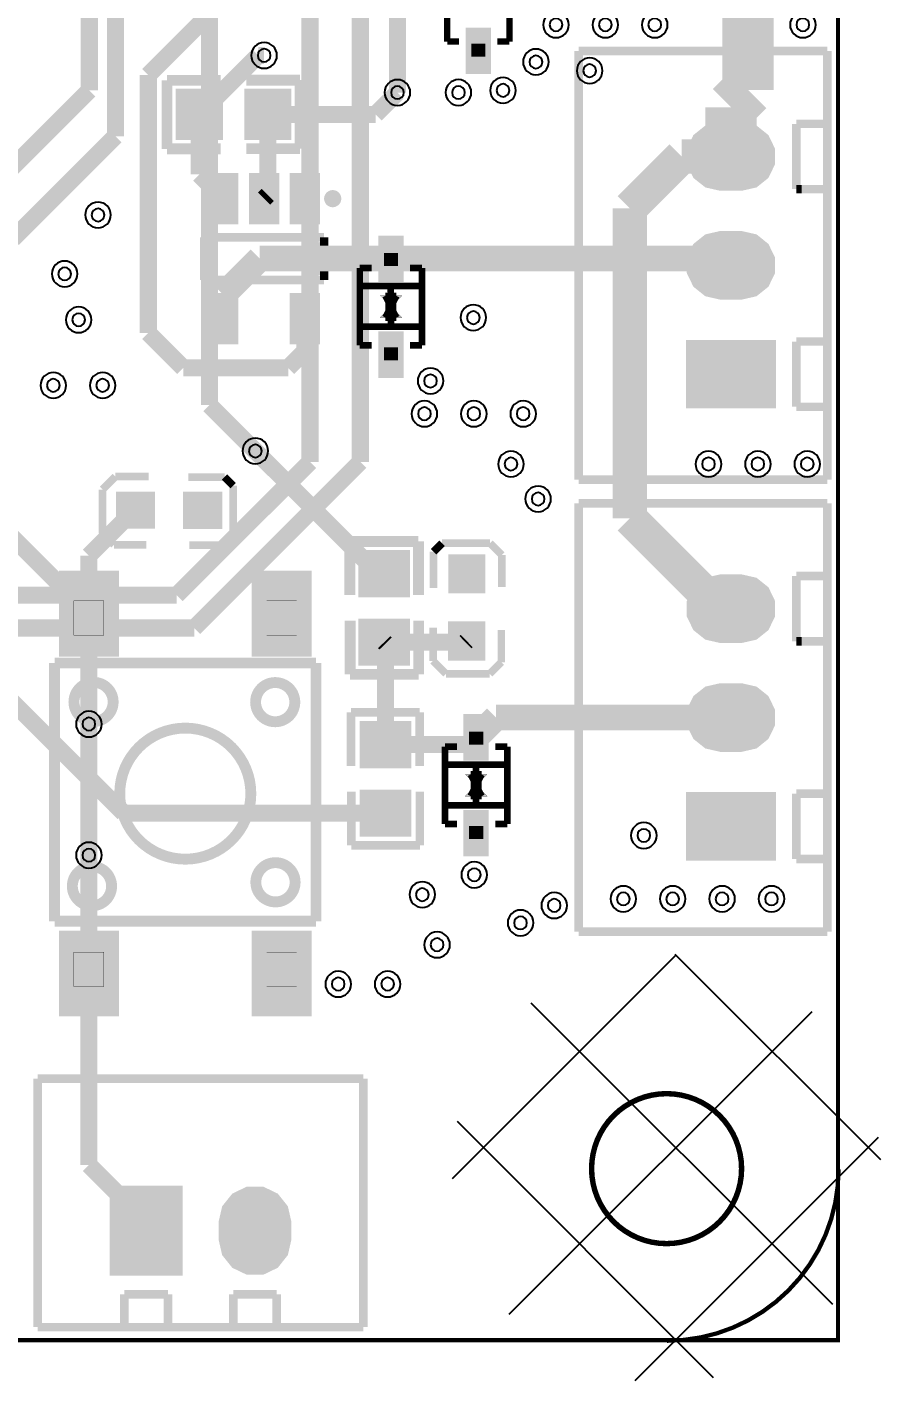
# Model space of a CAD drawing. Header units: millimetres. Extents: x 0 to 135, y -1 to 106.
# Drawn here: x 115.08 to 135, y -1 to 30.64 of the extents above; entities that cross this region are included whole.
import ezdxf

# ---------------------------------------------------------------- set-up
doc = ezdxf.new("R2010")
doc.units = ezdxf.units.MM
doc.header["$MEASUREMENT"] = 0
for name, color, linetype, true_color in [('Board-Outline-Layer', 7, 'Continuous', 0xff00ff), ('Bottom-Layer', 7, 'Continuous', 0x0000ff), ('Bottom-Paste-Mask-Layer', 7, 'Continuous', 0x800000), ('Bottom-Solder-Mask-Layer', 7, 'Continuous', 0xaa00ff), ('Document-Layer', 7, 'Continuous', 0x6464ff), ('Hole-Layer', 7, 'Continuous', 0x222222), ('Multi-Layer', 7, 'Continuous', 0xc0c0c0), ('Pin-Soldering-Layer', 7, 'Continuous', 0xcc9999), ('Top-Layer', 7, 'Continuous', 0xff0000), ('Top-Paste-Mask-Layer', 7, 'Continuous', 0x808080), ('Top-Silkscreen-Layer', 7, 'Continuous', 0xffcc00), ('Top-Solder-Mask-Layer', 7, 'Continuous', 0x800080)]:
    doc.layers.add(name, color=color, linetype=linetype, true_color=true_color)

msp = doc.modelspace()

# ---------------------------------------------------------------- hatches: boundary and pattern name
at = {"layer": 'Bottom-Layer'}
for points in [[(131.751, 28.372), (132.077, 28.298), (132.338, 28.09), (132.482, 27.789), (132.482, 27.455), (132.338, 27.154), (132.077, 26.946), (131.751, 26.872), (131.251, 26.872), (130.926, 26.946), (130.665, 27.154), (130.52, 27.455), (130.52, 27.789), (130.665, 28.09), (130.926, 28.298), (131.251, 28.372)], [(131.751, 25.832), (132.077, 25.758), (132.338, 25.55), (132.482, 25.249), (132.482, 24.915), (132.338, 24.614), (132.077, 24.406), (131.751, 24.332), (131.251, 24.332), (130.926, 24.406), (130.665, 24.614), (130.52, 24.915), (130.52, 25.249), (130.665, 25.55), (130.926, 25.758), (131.251, 25.832)], [(132.501, 21.792), (130.501, 21.792), (130.501, 23.292), (132.501, 23.292)], [(131.751, 17.818), (132.077, 17.744), (132.338, 17.536), (132.482, 17.235), (132.482, 16.901), (132.338, 16.601), (132.077, 16.392), (131.751, 16.318), (131.251, 16.318), (130.926, 16.392), (130.665, 16.601), (130.52, 16.901), (130.52, 17.235), (130.665, 17.536), (130.926, 17.744), (131.251, 17.818)], [(131.751, 15.278), (132.077, 15.204), (132.338, 14.996), (132.482, 14.695), (132.482, 14.361), (132.338, 14.061), (132.077, 13.852), (131.751, 13.778), (131.251, 13.778), (130.926, 13.852), (130.665, 14.061), (130.52, 14.361), (130.52, 14.695), (130.665, 14.996), (130.926, 15.204), (131.251, 15.278)], [(132.501, 11.238), (130.501, 11.238), (130.501, 12.738), (132.501, 12.738)], [(117.056, 1.551), (117.056, 3.551), (118.656, 3.551), (118.656, 1.551)], [(121.196, 2.351), (121.117, 2.004), (120.895, 1.726), (120.574, 1.571), (120.218, 1.571), (119.898, 1.726), (119.676, 2.004), (119.596, 2.351), (119.596, 2.751), (119.676, 3.098), (119.898, 3.377), (120.218, 3.531), (120.574, 3.531), (120.895, 3.377), (121.117, 3.098), (121.196, 2.751)]]:
    msp.add_hatch(color=256, dxfattribs=at).paths.add_polyline_path(points)
at = {"layer": 'Bottom-Paste-Mask-Layer'}
for points in [[(131.751, 28.372), (132.077, 28.298), (132.338, 28.09), (132.482, 27.789), (132.482, 27.455), (132.338, 27.154), (132.077, 26.946), (131.751, 26.872), (131.251, 26.872), (130.926, 26.946), (130.665, 27.154), (130.52, 27.455), (130.52, 27.789), (130.665, 28.09), (130.926, 28.298), (131.251, 28.372)], [(131.751, 25.832), (132.077, 25.758), (132.338, 25.55), (132.482, 25.249), (132.482, 24.915), (132.338, 24.614), (132.077, 24.406), (131.751, 24.332), (131.251, 24.332), (130.926, 24.406), (130.665, 24.614), (130.52, 24.915), (130.52, 25.249), (130.665, 25.55), (130.926, 25.758), (131.251, 25.832)], [(132.501, 21.792), (130.501, 21.792), (130.501, 23.292), (132.501, 23.292)], [(131.751, 17.818), (132.077, 17.744), (132.338, 17.536), (132.482, 17.235), (132.482, 16.901), (132.338, 16.601), (132.077, 16.392), (131.751, 16.318), (131.251, 16.318), (130.926, 16.392), (130.665, 16.601), (130.52, 16.901), (130.52, 17.235), (130.665, 17.536), (130.926, 17.744), (131.251, 17.818)], [(131.751, 15.278), (132.077, 15.204), (132.338, 14.996), (132.482, 14.695), (132.482, 14.361), (132.338, 14.061), (132.077, 13.852), (131.751, 13.778), (131.251, 13.778), (130.926, 13.852), (130.665, 14.061), (130.52, 14.361), (130.52, 14.695), (130.665, 14.996), (130.926, 15.204), (131.251, 15.278)], [(132.501, 11.238), (130.501, 11.238), (130.501, 12.738), (132.501, 12.738)], [(117.056, 1.551), (117.056, 3.551), (118.656, 3.551), (118.656, 1.551)], [(121.196, 2.351), (121.117, 2.004), (120.895, 1.726), (120.574, 1.571), (120.218, 1.571), (119.898, 1.726), (119.676, 2.004), (119.596, 2.351), (119.596, 2.751), (119.676, 3.098), (119.898, 3.377), (120.218, 3.531), (120.574, 3.531), (120.895, 3.377), (121.117, 3.098), (121.196, 2.751)]]:
    msp.add_hatch(color=256, dxfattribs=at).paths.add_polyline_path(points)
at = {"layer": 'Bottom-Solder-Mask-Layer'}
for points in [[(131.751, 28.423), (132.099, 28.344), (132.377, 28.122), (132.532, 27.8), (132.532, 27.444), (132.377, 27.123), (132.099, 26.9), (131.751, 26.821), (131.251, 26.821), (130.904, 26.9), (130.625, 27.123), (130.47, 27.444), (130.47, 27.8), (130.625, 28.122), (130.904, 28.344), (131.251, 28.423)], [(131.751, 25.883), (132.099, 25.804), (132.377, 25.581), (132.532, 25.26), (132.532, 24.904), (132.377, 24.583), (132.099, 24.36), (131.751, 24.281), (131.251, 24.281), (130.904, 24.36), (130.625, 24.583), (130.47, 24.904), (130.47, 25.26), (130.625, 25.581), (130.904, 25.804), (131.251, 25.883)], [(132.552, 21.741), (130.45, 21.741), (130.45, 23.343), (132.552, 23.343)], [(131.751, 17.869), (132.099, 17.79), (132.377, 17.568), (132.532, 17.246), (132.532, 16.89), (132.377, 16.569), (132.099, 16.346), (131.751, 16.267), (131.251, 16.267), (130.904, 16.346), (130.625, 16.569), (130.47, 16.89), (130.47, 17.246), (130.625, 17.568), (130.904, 17.79), (131.251, 17.869)], [(131.751, 15.329), (132.099, 15.25), (132.377, 15.028), (132.532, 14.706), (132.532, 14.35), (132.377, 14.029), (132.099, 13.806), (131.751, 13.727), (131.251, 13.727), (130.904, 13.806), (130.625, 14.029), (130.47, 14.35), (130.47, 14.706), (130.625, 15.028), (130.904, 15.25), (131.251, 15.329)], [(132.552, 11.187), (130.45, 11.187), (130.45, 12.789), (132.552, 12.789)], [(117.005, 1.5), (117.005, 3.602), (118.707, 3.602), (118.707, 1.5)], [(121.247, 2.351), (121.163, 1.982), (120.927, 1.686), (120.586, 1.522), (120.207, 1.522), (119.866, 1.686), (119.63, 1.982), (119.545, 2.351), (119.545, 2.751), (119.63, 3.121), (119.866, 3.417), (120.207, 3.581), (120.586, 3.581), (120.927, 3.417), (121.163, 3.121), (121.247, 2.751)]]:
    msp.add_hatch(color=256, dxfattribs=at).paths.add_polyline_path(points)
at = {"layer": 'Document-Layer'}
for points in [[(123.821, 24.37), (123.313, 24.37), (123.567, 24.116)], [(123.313, 23.862), (123.821, 23.862), (123.567, 24.116)], [(125.81, 13.201), (125.302, 13.201), (125.556, 12.947)], [(125.302, 12.693), (125.81, 12.693), (125.556, 12.947)]]:
    msp.add_hatch(color=256, dxfattribs=at).paths.add_polyline_path(points)
at = {"layer": 'Hole-Layer'}
for points in [[(131.051, 27.622, 1), (131.951, 27.622, 1)], [(131.051, 25.082, 1), (131.951, 25.082, 1)], [(131.051, 22.542, 1), (131.951, 22.542, 1)], [(131.051, 17.068, 1), (131.951, 17.068, 1)], [(131.051, 14.528, 1), (131.951, 14.528, 1)], [(131.051, 11.988, 1), (131.951, 11.988, 1)], [(117.406, 2.551, 1), (118.306, 2.551, 1)], [(119.946, 2.551, 1), (120.846, 2.551, 1)]]:
    msp.add_hatch(color=256, dxfattribs=at).paths.add_polyline_path(points)
at = {"layer": 'Multi-Layer'}
for points in [[(131.751, 28.372), (132.077, 28.298), (132.338, 28.09), (132.482, 27.789), (132.482, 27.455), (132.338, 27.154), (132.077, 26.946), (131.751, 26.872), (131.251, 26.872), (130.926, 26.946), (130.665, 27.154), (130.52, 27.455), (130.52, 27.789), (130.665, 28.09), (130.926, 28.298), (131.251, 28.372)], [(131.751, 28.372), (132.077, 28.298), (132.338, 28.09), (132.482, 27.789), (132.482, 27.455), (132.338, 27.154), (132.077, 26.946), (131.751, 26.872), (131.251, 26.872), (130.926, 26.946), (130.665, 27.154), (130.52, 27.455), (130.52, 27.789), (130.665, 28.09), (130.926, 28.298), (131.251, 28.372)], [(131.751, 28.372), (132.077, 28.298), (132.338, 28.09), (132.482, 27.789), (132.482, 27.455), (132.338, 27.154), (132.077, 26.946), (131.751, 26.872), (131.251, 26.872), (130.926, 26.946), (130.665, 27.154), (130.52, 27.455), (130.52, 27.789), (130.665, 28.09), (130.926, 28.298), (131.251, 28.372)], [(131.751, 25.832), (132.077, 25.758), (132.338, 25.55), (132.482, 25.249), (132.482, 24.915), (132.338, 24.614), (132.077, 24.406), (131.751, 24.332), (131.251, 24.332), (130.926, 24.406), (130.665, 24.614), (130.52, 24.915), (130.52, 25.249), (130.665, 25.55), (130.926, 25.758), (131.251, 25.832)], [(131.751, 25.832), (132.077, 25.758), (132.338, 25.55), (132.482, 25.249), (132.482, 24.915), (132.338, 24.614), (132.077, 24.406), (131.751, 24.332), (131.251, 24.332), (130.926, 24.406), (130.665, 24.614), (130.52, 24.915), (130.52, 25.249), (130.665, 25.55), (130.926, 25.758), (131.251, 25.832)], [(131.751, 25.832), (132.077, 25.758), (132.338, 25.55), (132.482, 25.249), (132.482, 24.915), (132.338, 24.614), (132.077, 24.406), (131.751, 24.332), (131.251, 24.332), (130.926, 24.406), (130.665, 24.614), (130.52, 24.915), (130.52, 25.249), (130.665, 25.55), (130.926, 25.758), (131.251, 25.832)], [(132.501, 21.792), (130.501, 21.792), (130.501, 23.292), (132.501, 23.292)], [(132.501, 21.792), (130.501, 21.792), (130.501, 23.292), (132.501, 23.292)], [(132.501, 21.792), (130.501, 21.792), (130.501, 23.292), (132.501, 23.292)], [(131.751, 17.818), (132.077, 17.744), (132.338, 17.536), (132.482, 17.235), (132.482, 16.901), (132.338, 16.601), (132.077, 16.392), (131.751, 16.318), (131.251, 16.318), (130.926, 16.392), (130.665, 16.601), (130.52, 16.901), (130.52, 17.235), (130.665, 17.536), (130.926, 17.744), (131.251, 17.818)], [(131.751, 17.818), (132.077, 17.744), (132.338, 17.536), (132.482, 17.235), (132.482, 16.901), (132.338, 16.601), (132.077, 16.392), (131.751, 16.318), (131.251, 16.318), (130.926, 16.392), (130.665, 16.601), (130.52, 16.901), (130.52, 17.235), (130.665, 17.536), (130.926, 17.744), (131.251, 17.818)], [(131.751, 17.818), (132.077, 17.744), (132.338, 17.536), (132.482, 17.235), (132.482, 16.901), (132.338, 16.601), (132.077, 16.392), (131.751, 16.318), (131.251, 16.318), (130.926, 16.392), (130.665, 16.601), (130.52, 16.901), (130.52, 17.235), (130.665, 17.536), (130.926, 17.744), (131.251, 17.818)], [(131.751, 15.278), (132.077, 15.204), (132.338, 14.996), (132.482, 14.695), (132.482, 14.361), (132.338, 14.061), (132.077, 13.852), (131.751, 13.778), (131.251, 13.778), (130.926, 13.852), (130.665, 14.061), (130.52, 14.361), (130.52, 14.695), (130.665, 14.996), (130.926, 15.204), (131.251, 15.278)], [(131.751, 15.278), (132.077, 15.204), (132.338, 14.996), (132.482, 14.695), (132.482, 14.361), (132.338, 14.061), (132.077, 13.852), (131.751, 13.778), (131.251, 13.778), (130.926, 13.852), (130.665, 14.061), (130.52, 14.361), (130.52, 14.695), (130.665, 14.996), (130.926, 15.204), (131.251, 15.278)], [(131.751, 15.278), (132.077, 15.204), (132.338, 14.996), (132.482, 14.695), (132.482, 14.361), (132.338, 14.061), (132.077, 13.852), (131.751, 13.778), (131.251, 13.778), (130.926, 13.852), (130.665, 14.061), (130.52, 14.361), (130.52, 14.695), (130.665, 14.996), (130.926, 15.204), (131.251, 15.278)], [(132.501, 11.238), (130.501, 11.238), (130.501, 12.738), (132.501, 12.738)], [(132.501, 11.238), (130.501, 11.238), (130.501, 12.738), (132.501, 12.738)], [(132.501, 11.238), (130.501, 11.238), (130.501, 12.738), (132.501, 12.738)], [(117.056, 1.551), (117.056, 3.551), (118.656, 3.551), (118.656, 1.551)], [(117.056, 1.551), (117.056, 3.551), (118.656, 3.551), (118.656, 1.551)], [(117.056, 1.551), (117.056, 3.551), (118.656, 3.551), (118.656, 1.551)], [(121.196, 2.351), (121.117, 2.004), (120.895, 1.726), (120.574, 1.571), (120.218, 1.571), (119.898, 1.726), (119.676, 2.004), (119.596, 2.351), (119.596, 2.751), (119.676, 3.098), (119.898, 3.377), (120.218, 3.531), (120.574, 3.531), (120.895, 3.377), (121.117, 3.098), (121.196, 2.751)], [(121.196, 2.351), (121.117, 2.004), (120.895, 1.726), (120.574, 1.571), (120.218, 1.571), (119.898, 1.726), (119.676, 2.004), (119.596, 2.351), (119.596, 2.751), (119.676, 3.098), (119.898, 3.377), (120.218, 3.531), (120.574, 3.531), (120.895, 3.377), (121.117, 3.098), (121.196, 2.751)], [(121.196, 2.351), (121.117, 2.004), (120.895, 1.726), (120.574, 1.571), (120.218, 1.571), (119.898, 1.726), (119.676, 2.004), (119.596, 2.351), (119.596, 2.751), (119.676, 3.098), (119.898, 3.377), (120.218, 3.531), (120.574, 3.531), (120.895, 3.377), (121.117, 3.098), (121.196, 2.751)]]:
    msp.add_hatch(color=256, dxfattribs=at).paths.add_polyline_path(points)
h = msp.add_hatch(dxfattribs=at)
h.set_pattern_fill('ANSI37', color=256, style=0)
h.set_pattern_definition([(45, (0, 0), (-2.245064, 2.245064), []), (135, (0, 0), (-2.245064, -2.245064), [])])
h.paths.add_polyline_path([(125, 4, 1), (135, 4, 1)])
at = {"layer": 'Pin-Soldering-Layer'}
for points in [[(125.77, 29.956), (125.445, 29.956), (125.445, 30.255), (125.77, 30.255)], [(123.73, 25.066), (123.405, 25.066), (123.405, 25.366), (123.73, 25.366)], [(123.73, 22.867), (123.405, 22.867), (123.405, 23.166), (123.73, 23.166)], [(116.17, 17.252), (116.87, 17.252), (116.87, 16.452), (116.17, 16.452)], [(120.669, 17.252), (121.369, 17.252), (121.369, 16.452), (120.669, 16.452)], [(125.719, 13.897), (125.394, 13.897), (125.394, 14.197), (125.719, 14.197)], [(125.719, 11.697), (125.394, 11.697), (125.394, 11.997), (125.719, 11.997)], [(116.17, 9.052), (116.87, 9.052), (116.87, 8.252), (116.17, 8.252)], [(120.669, 9.052), (121.369, 9.052), (121.369, 8.252), (120.669, 8.252)]]:
    msp.add_hatch(color=256, dxfattribs=at).paths.add_polyline_path(points)
at = {"layer": 'Top-Layer'}
for points in [[(125.852, 29.595), (125.362, 29.595), (125.362, 30.581), (125.852, 30.581)], [(118.595, 28.054), (118.595, 29.154), (119.595, 29.154), (119.595, 28.054)], [(120.195, 28.054), (120.195, 29.154), (121.195, 29.154), (121.195, 28.054)], [(131.751, 28.372), (132.077, 28.298), (132.338, 28.09), (132.482, 27.789), (132.482, 27.455), (132.338, 27.154), (132.077, 26.946), (131.751, 26.872), (131.251, 26.872), (130.926, 26.946), (130.665, 27.154), (130.52, 27.455), (130.52, 27.789), (130.665, 28.09), (130.926, 28.298), (131.251, 28.372)], [(119.359, 26.088), (119.359, 27.188), (119.959, 27.188), (119.959, 26.088)], [(120.309, 26.088), (120.309, 27.188), (120.909, 27.188), (120.909, 26.088)], [(121.259, 26.088), (121.259, 27.188), (121.859, 27.188), (121.859, 26.088)], [(123.812, 24.741), (123.322, 24.741), (123.322, 25.727), (123.812, 25.727)], [(131.751, 25.832), (132.077, 25.758), (132.338, 25.55), (132.482, 25.249), (132.482, 24.915), (132.338, 24.614), (132.077, 24.406), (131.751, 24.332), (131.251, 24.332), (130.926, 24.406), (130.665, 24.614), (130.52, 24.915), (130.52, 25.249), (130.665, 25.55), (130.926, 25.758), (131.251, 25.832)], [(119.359, 23.288), (119.359, 24.388), (119.959, 24.388), (119.959, 23.288)], [(121.259, 23.288), (121.259, 24.388), (121.859, 24.388), (121.859, 23.288)], [(123.812, 22.506), (123.322, 22.506), (123.322, 23.491), (123.812, 23.491)], [(132.501, 21.792), (130.501, 21.792), (130.501, 23.292), (132.501, 23.292)], [(118.012, 19.75), (118.012, 18.988), (117.2, 18.988), (117.2, 19.75)], [(119.579, 19.745), (119.579, 18.983), (118.766, 18.983), (118.766, 19.745)], [(123.961, 17.387), (122.861, 17.387), (122.861, 18.387), (123.961, 18.387)], [(124.959, 18.289), (125.721, 18.289), (125.721, 17.476), (124.959, 17.476)], [(115.87, 17.901), (117.17, 17.901), (117.17, 16.001), (115.87, 16.001)], [(120.369, 17.901), (121.669, 17.901), (121.669, 16.001), (120.369, 16.001)], [(131.751, 17.818), (132.077, 17.744), (132.338, 17.536), (132.482, 17.235), (132.482, 16.901), (132.338, 16.601), (132.077, 16.392), (131.751, 16.318), (131.251, 16.318), (130.926, 16.392), (130.665, 16.601), (130.52, 16.901), (130.52, 17.235), (130.665, 17.536), (130.926, 17.744), (131.251, 17.818)], [(123.961, 15.787), (122.861, 15.787), (122.861, 16.787), (123.961, 16.787)], [(124.954, 16.722), (125.716, 16.722), (125.716, 15.91), (124.954, 15.91)], [(131.751, 15.278), (132.077, 15.204), (132.338, 14.996), (132.482, 14.695), (132.482, 14.361), (132.338, 14.061), (132.077, 13.852), (131.751, 13.778), (131.251, 13.778), (130.926, 13.852), (130.665, 14.061), (130.52, 14.361), (130.52, 14.695), (130.665, 14.996), (130.926, 15.204), (131.251, 15.278)], [(125.801, 13.572), (125.311, 13.572), (125.311, 14.557), (125.801, 14.557)], [(122.893, 14.397), (123.993, 14.397), (123.993, 13.397), (122.893, 13.397)], [(122.893, 12.797), (123.993, 12.797), (123.993, 11.797), (122.893, 11.797)], [(132.501, 11.238), (130.501, 11.238), (130.501, 12.738), (132.501, 12.738)], [(125.801, 11.337), (125.311, 11.337), (125.311, 12.322), (125.801, 12.322)], [(115.87, 9.502), (117.17, 9.502), (117.17, 7.602), (115.87, 7.602)], [(120.369, 9.502), (121.669, 9.502), (121.669, 7.602), (120.369, 7.602)], [(117.056, 1.551), (117.056, 3.551), (118.656, 3.551), (118.656, 1.551)], [(121.196, 2.351), (121.117, 2.004), (120.895, 1.726), (120.574, 1.571), (120.218, 1.571), (119.898, 1.726), (119.676, 2.004), (119.596, 2.351), (119.596, 2.751), (119.676, 3.098), (119.898, 3.377), (120.218, 3.531), (120.574, 3.531), (120.895, 3.377), (121.117, 3.098), (121.196, 2.751)]]:
    msp.add_hatch(color=256, dxfattribs=at).paths.add_polyline_path(points)
at = {"layer": 'Top-Paste-Mask-Layer'}
for points in [[(125.852, 29.595), (125.362, 29.595), (125.362, 30.581), (125.852, 30.581)], [(118.595, 28.054), (118.595, 29.154), (119.595, 29.154), (119.595, 28.054)], [(120.195, 28.054), (120.195, 29.154), (121.195, 29.154), (121.195, 28.054)], [(131.751, 28.372), (132.077, 28.298), (132.338, 28.09), (132.482, 27.789), (132.482, 27.455), (132.338, 27.154), (132.077, 26.946), (131.751, 26.872), (131.251, 26.872), (130.926, 26.946), (130.665, 27.154), (130.52, 27.455), (130.52, 27.789), (130.665, 28.09), (130.926, 28.298), (131.251, 28.372)], [(119.359, 26.088), (119.359, 27.188), (119.959, 27.188), (119.959, 26.088)], [(120.309, 26.088), (120.309, 27.188), (120.909, 27.188), (120.909, 26.088)], [(121.259, 26.088), (121.259, 27.188), (121.859, 27.188), (121.859, 26.088)], [(123.812, 24.741), (123.322, 24.741), (123.322, 25.727), (123.812, 25.727)], [(131.751, 25.832), (132.077, 25.758), (132.338, 25.55), (132.482, 25.249), (132.482, 24.915), (132.338, 24.614), (132.077, 24.406), (131.751, 24.332), (131.251, 24.332), (130.926, 24.406), (130.665, 24.614), (130.52, 24.915), (130.52, 25.249), (130.665, 25.55), (130.926, 25.758), (131.251, 25.832)], [(119.359, 23.288), (119.359, 24.388), (119.959, 24.388), (119.959, 23.288)], [(121.259, 23.288), (121.259, 24.388), (121.859, 24.388), (121.859, 23.288)], [(123.812, 22.506), (123.322, 22.506), (123.322, 23.491), (123.812, 23.491)], [(132.501, 21.792), (130.501, 21.792), (130.501, 23.292), (132.501, 23.292)], [(118.012, 19.75), (118.012, 18.988), (117.2, 18.988), (117.2, 19.75)], [(119.579, 19.745), (119.579, 18.983), (118.766, 18.983), (118.766, 19.745)], [(123.961, 17.387), (122.861, 17.387), (122.861, 18.387), (123.961, 18.387)], [(124.959, 18.289), (125.721, 18.289), (125.721, 17.476), (124.959, 17.476)], [(115.87, 17.901), (117.17, 17.901), (117.17, 16.001), (115.87, 16.001)], [(120.369, 17.901), (121.669, 17.901), (121.669, 16.001), (120.369, 16.001)], [(131.751, 17.818), (132.077, 17.744), (132.338, 17.536), (132.482, 17.235), (132.482, 16.901), (132.338, 16.601), (132.077, 16.392), (131.751, 16.318), (131.251, 16.318), (130.926, 16.392), (130.665, 16.601), (130.52, 16.901), (130.52, 17.235), (130.665, 17.536), (130.926, 17.744), (131.251, 17.818)], [(123.961, 15.787), (122.861, 15.787), (122.861, 16.787), (123.961, 16.787)], [(124.954, 16.722), (125.716, 16.722), (125.716, 15.91), (124.954, 15.91)], [(131.751, 15.278), (132.077, 15.204), (132.338, 14.996), (132.482, 14.695), (132.482, 14.361), (132.338, 14.061), (132.077, 13.852), (131.751, 13.778), (131.251, 13.778), (130.926, 13.852), (130.665, 14.061), (130.52, 14.361), (130.52, 14.695), (130.665, 14.996), (130.926, 15.204), (131.251, 15.278)], [(125.801, 13.572), (125.311, 13.572), (125.311, 14.557), (125.801, 14.557)], [(122.893, 14.397), (123.993, 14.397), (123.993, 13.397), (122.893, 13.397)], [(122.893, 12.797), (123.993, 12.797), (123.993, 11.797), (122.893, 11.797)], [(132.501, 11.238), (130.501, 11.238), (130.501, 12.738), (132.501, 12.738)], [(125.801, 11.337), (125.311, 11.337), (125.311, 12.322), (125.801, 12.322)], [(115.87, 9.502), (117.17, 9.502), (117.17, 7.602), (115.87, 7.602)], [(120.369, 9.502), (121.669, 9.502), (121.669, 7.602), (120.369, 7.602)], [(117.056, 1.551), (117.056, 3.551), (118.656, 3.551), (118.656, 1.551)], [(121.196, 2.351), (121.117, 2.004), (120.895, 1.726), (120.574, 1.571), (120.218, 1.571), (119.898, 1.726), (119.676, 2.004), (119.596, 2.351), (119.596, 2.751), (119.676, 3.098), (119.898, 3.377), (120.218, 3.531), (120.574, 3.531), (120.895, 3.377), (121.117, 3.098), (121.196, 2.751)]]:
    msp.add_hatch(color=256, dxfattribs=at).paths.add_polyline_path(points)
at = {"layer": 'Top-Solder-Mask-Layer'}
for points in [[(125.903, 29.544), (125.311, 29.544), (125.311, 30.631), (125.903, 30.631)], [(118.544, 28.003), (118.544, 29.205), (119.646, 29.205), (119.646, 28.003)], [(120.144, 28.003), (120.144, 29.205), (121.246, 29.205), (121.246, 28.003)], [(131.751, 28.423), (132.099, 28.344), (132.377, 28.122), (132.532, 27.8), (132.532, 27.444), (132.377, 27.123), (132.099, 26.9), (131.751, 26.821), (131.251, 26.821), (130.904, 26.9), (130.625, 27.123), (130.47, 27.444), (130.47, 27.8), (130.625, 28.122), (130.904, 28.344), (131.251, 28.423)], [(119.308, 26.037), (119.308, 27.239), (120.01, 27.239), (120.01, 26.037)], [(120.258, 26.037), (120.258, 27.239), (120.96, 27.239), (120.96, 26.037)], [(121.208, 26.037), (121.208, 27.239), (121.91, 27.239), (121.91, 26.037)], [(123.863, 24.69), (123.271, 24.69), (123.271, 25.777), (123.863, 25.777)], [(131.751, 25.883), (132.099, 25.804), (132.377, 25.581), (132.532, 25.26), (132.532, 24.904), (132.377, 24.583), (132.099, 24.36), (131.751, 24.281), (131.251, 24.281), (130.904, 24.36), (130.625, 24.583), (130.47, 24.904), (130.47, 25.26), (130.625, 25.581), (130.904, 25.804), (131.251, 25.883)], [(119.308, 23.237), (119.308, 24.439), (120.01, 24.439), (120.01, 23.237)], [(121.208, 23.237), (121.208, 24.439), (121.91, 24.439), (121.91, 23.237)], [(123.863, 22.455), (123.271, 22.455), (123.271, 23.542), (123.863, 23.542)], [(132.552, 21.741), (130.45, 21.741), (130.45, 23.343), (132.552, 23.343)], [(118.063, 19.801), (118.063, 18.937), (117.149, 18.937), (117.149, 19.801)], [(119.63, 19.796), (119.63, 18.932), (118.715, 18.932), (118.715, 19.796)], [(124.012, 17.336), (122.81, 17.336), (122.81, 18.438), (124.012, 18.438)], [(124.908, 18.34), (125.772, 18.34), (125.772, 17.425), (124.908, 17.425)], [(115.819, 17.952), (117.221, 17.952), (117.221, 15.95), (115.819, 15.95)], [(120.318, 17.952), (121.72, 17.952), (121.72, 15.95), (120.318, 15.95)], [(131.751, 17.869), (132.099, 17.79), (132.377, 17.568), (132.532, 17.246), (132.532, 16.89), (132.377, 16.569), (132.099, 16.346), (131.751, 16.267), (131.251, 16.267), (130.904, 16.346), (130.625, 16.569), (130.47, 16.89), (130.47, 17.246), (130.625, 17.568), (130.904, 17.79), (131.251, 17.869)], [(124.012, 15.736), (122.81, 15.736), (122.81, 16.838), (124.012, 16.838)], [(124.903, 16.773), (125.767, 16.773), (125.767, 15.859), (124.903, 15.859)], [(131.751, 15.329), (132.099, 15.25), (132.377, 15.028), (132.532, 14.706), (132.532, 14.35), (132.377, 14.029), (132.099, 13.806), (131.751, 13.727), (131.251, 13.727), (130.904, 13.806), (130.625, 14.029), (130.47, 14.35), (130.47, 14.706), (130.625, 15.028), (130.904, 15.25), (131.251, 15.329)], [(125.852, 13.521), (125.26, 13.521), (125.26, 14.608), (125.852, 14.608)], [(122.842, 14.448), (124.044, 14.448), (124.044, 13.346), (122.842, 13.346)], [(122.842, 12.848), (124.044, 12.848), (124.044, 11.746), (122.842, 11.746)], [(132.552, 11.187), (130.45, 11.187), (130.45, 12.789), (132.552, 12.789)], [(125.852, 11.286), (125.26, 11.286), (125.26, 12.373), (125.852, 12.373)], [(115.819, 9.553), (117.221, 9.553), (117.221, 7.551), (115.819, 7.551)], [(120.318, 9.553), (121.72, 9.553), (121.72, 7.551), (120.318, 7.551)], [(117.005, 1.5), (117.005, 3.602), (118.707, 3.602), (118.707, 1.5)], [(121.247, 2.351), (121.163, 1.982), (120.927, 1.686), (120.586, 1.522), (120.207, 1.522), (119.866, 1.686), (119.63, 1.982), (119.545, 2.351), (119.545, 2.751), (119.63, 3.121), (119.866, 3.417), (120.207, 3.581), (120.586, 3.581), (120.927, 3.417), (121.163, 3.121), (121.247, 2.751)]]:
    msp.add_hatch(color=256, dxfattribs=at).paths.add_polyline_path(points)

# ---------------------------------------------------------------- linework, layer by layer
at = {"layer": 'Board-Outline-Layer', "const_width": 0.1}
msp.add_lwpolyline([(0, 0), (0, 99.9), (134, 99.9), (134, 0)], close=True, dxfattribs=at)
at = {"layer": 'Board-Outline-Layer', "const_width": 0.127}
msp.add_lwpolyline([(128.25, 4, 1), (131.75, 4, 1)], format="xyb", close=True, dxfattribs=at)
at = {"layer": 'Board-Outline-Layer', "const_width": 0.1}
msp.add_lwpolyline([(130.013, -0.017, 0.414), (134.013, 3.984)], format="xyb", dxfattribs=at)
at = {"layer": 'Bottom-Layer'}
for points, const_width in [([(121.68, 40.233), (121.68, 20.495)], 0.4), ([(122.853, 35.132), (122.853, 20.495)], 0.4), ([(119.334, 34.163), (119.334, 21.821)], 0.4), ([(123.72, 33.704), (123.72, 29.114)], 0.4), ([(130.353, 27.622), (129.142, 26.411)], 0.8), ([(131.501, 27.622), (130.353, 27.622)], 0.8), ([(129.142, 26.411), (129.142, 19.177)], 0.8), ([(119.334, 21.821), (120.405, 20.75)], 0.4), ([(121.68, 20.495), (118.569, 17.384)], 0.4), ([(122.853, 20.495), (118.977, 16.619)], 0.4), ([(129.142, 19.177), (131.251, 17.068)], 0.8), ([(118.569, 17.384), (99.954, 17.384)], 0.4), ([(131.251, 17.068), (131.501, 17.068)], 0.8), ([(118.977, 16.619), (105.819, 16.619)], 0.4), ([(116.52, 14.375), (116.52, 11.315)], 0.4)]:
    msp.add_lwpolyline(points, dxfattribs=dict(at, const_width=const_width))
at = {"layer": 'Document-Layer', "const_width": 0.00508}
for points in [[(123.821, 24.37), (123.313, 24.37), (123.567, 24.116)], [(123.313, 23.862), (123.821, 23.862), (123.567, 24.116)], [(125.81, 13.201), (125.302, 13.201), (125.556, 12.947)], [(125.302, 12.693), (125.81, 12.693), (125.556, 12.947)]]:
    msp.add_lwpolyline(points, close=True, dxfattribs=at)
at = {"layer": 'Hole-Layer'}
for points in [[(127.269, 30.696, 1), (127.569, 30.696), (127.569, 30.696, 1), (127.269, 30.696)], [(128.422, 30.696, 1), (128.722, 30.696), (128.722, 30.696, 1), (128.422, 30.696)], [(129.574, 30.696, 1), (129.874, 30.696), (129.874, 30.696, 1), (129.574, 30.696)], [(133.03, 30.696, 1), (133.33, 30.696), (133.33, 30.696, 1), (133.03, 30.696)], [(120.459, 29.981, 1), (120.759, 29.981), (120.759, 29.981, 1), (120.459, 29.981)], [(126.801, 29.829, 1), (127.101, 29.829), (127.101, 29.829, 1), (126.801, 29.829)], [(128.055, 29.625, 1), (128.355, 29.625), (128.355, 29.625, 1), (128.055, 29.625)], [(123.57, 29.114, 1), (123.87, 29.114), (123.87, 29.114, 1), (123.57, 29.114)], [(124.993, 29.115, 1), (125.293, 29.115), (125.293, 29.115, 1), (124.993, 29.115)], [(126.034, 29.166, 1), (126.334, 29.166), (126.334, 29.166, 1), (126.034, 29.166)], [(116.583, 26.258, 1), (116.883, 26.258), (116.883, 26.258, 1), (116.583, 26.258)], [(115.804, 24.882, 1), (116.104, 24.882), (116.104, 24.882, 1), (115.804, 24.882)], [(116.13, 23.811, 1), (116.43, 23.811), (116.43, 23.811, 1), (116.13, 23.811)], [(125.341, 23.862, 1), (125.641, 23.862), (125.641, 23.862, 1), (125.341, 23.862)], [(124.342, 22.383, 1), (124.642, 22.383), (124.642, 22.383, 1), (124.342, 22.383)], [(115.539, 22.281, 1), (115.839, 22.281), (115.839, 22.281, 1), (115.539, 22.281)], [(116.691, 22.281, 1), (116.991, 22.281), (116.991, 22.281, 1), (116.691, 22.281)], [(124.2, 21.618, 1), (124.5, 21.618), (124.5, 21.618, 1), (124.2, 21.618)], [(125.352, 21.618, 1), (125.652, 21.618), (125.652, 21.618, 1), (125.352, 21.618)], [(126.504, 21.618, 1), (126.804, 21.618), (126.804, 21.618, 1), (126.504, 21.618)], [(120.255, 20.75, 1), (120.555, 20.75), (120.555, 20.75, 1), (120.255, 20.75)], [(126.219, 20.445, 1), (126.519, 20.445), (126.519, 20.445, 1), (126.219, 20.445)], [(130.828, 20.445, 1), (131.128, 20.445), (131.128, 20.445, 1), (130.828, 20.445)], [(131.98, 20.445, 1), (132.28, 20.445), (132.28, 20.445, 1), (131.98, 20.445)], [(133.132, 20.445, 1), (133.432, 20.445), (133.432, 20.445, 1), (133.132, 20.445)], [(126.852, 19.629, 1), (127.152, 19.629), (127.152, 19.629, 1), (126.852, 19.629)], [(116.37, 14.375, 1), (116.67, 14.375), (116.67, 14.375, 1), (116.37, 14.375)], [(129.319, 11.775, 1), (129.619, 11.775), (129.619, 11.775, 1), (129.319, 11.775)], [(116.37, 11.315, 1), (116.67, 11.315), (116.67, 11.315, 1), (116.37, 11.315)], [(125.362, 10.857, 1), (125.662, 10.857), (125.662, 10.857, 1), (125.362, 10.857)], [(124.149, 10.395, 1), (124.449, 10.395), (124.449, 10.395, 1), (124.149, 10.395)], [(128.841, 10.296, 1), (129.141, 10.296), (129.141, 10.296, 1), (128.841, 10.296)], [(129.993, 10.296, 1), (130.293, 10.296), (130.293, 10.296, 1), (129.993, 10.296)], [(131.145, 10.296, 1), (131.445, 10.296), (131.445, 10.296, 1), (131.145, 10.296)], [(132.298, 10.296, 1), (132.598, 10.296), (132.598, 10.296, 1), (132.298, 10.296)], [(127.228, 10.143, 1), (127.528, 10.143), (127.528, 10.143, 1), (127.228, 10.143)], [(126.442, 9.735, 1), (126.742, 9.735), (126.742, 9.735, 1), (126.442, 9.735)], [(124.495, 9.225, 1), (124.795, 9.225), (124.795, 9.225, 1), (124.495, 9.225)], [(122.188, 8.307, 1), (122.488, 8.307), (122.488, 8.307, 1), (122.188, 8.307)], [(123.34, 8.307, 1), (123.64, 8.307), (123.64, 8.307, 1), (123.34, 8.307)]]:
    msp.add_lwpolyline(points, format="xyb", dxfattribs=at)
at = {"layer": 'Multi-Layer'}
for points in [[(127.119, 30.696, 1), (127.719, 30.696, 1)], [(128.272, 30.696, 1), (128.872, 30.696, 1)], [(129.424, 30.696, 1), (130.024, 30.696, 1)], [(132.88, 30.696, 1), (133.48, 30.696, 1)], [(120.309, 29.981, 1), (120.909, 29.981, 1)], [(126.651, 29.829, 1), (127.251, 29.829, 1)], [(127.905, 29.625, 1), (128.505, 29.625, 1)], [(125.884, 29.166, 1), (126.484, 29.166, 1)], [(123.42, 29.114, 1), (124.02, 29.114, 1)], [(124.843, 29.115, 1), (125.443, 29.115, 1)], [(116.433, 26.258, 1), (117.033, 26.258, 1)], [(115.654, 24.882, 1), (116.254, 24.882, 1)], [(115.98, 23.811, 1), (116.58, 23.811, 1)], [(125.191, 23.862, 1), (125.791, 23.862, 1)], [(115.389, 22.281, 1), (115.989, 22.281, 1)], [(116.541, 22.281, 1), (117.141, 22.281, 1)], [(124.192, 22.383, 1), (124.792, 22.383, 1)], [(124.05, 21.618, 1), (124.65, 21.618, 1)], [(125.202, 21.618, 1), (125.802, 21.618, 1)], [(126.354, 21.618, 1), (126.954, 21.618, 1)], [(120.105, 20.75, 1), (120.705, 20.75, 1)], [(126.069, 20.445, 1), (126.669, 20.445, 1)], [(130.678, 20.445, 1), (131.278, 20.445, 1)], [(131.83, 20.445, 1), (132.43, 20.445, 1)], [(132.982, 20.445, 1), (133.582, 20.445, 1)], [(126.702, 19.629, 1), (127.302, 19.629, 1)], [(116.22, 14.375, 1), (116.82, 14.375, 1)], [(129.169, 11.775, 1), (129.769, 11.775, 1)], [(116.22, 11.315, 1), (116.82, 11.315, 1)], [(125.212, 10.857, 1), (125.812, 10.857, 1)], [(123.999, 10.395, 1), (124.599, 10.395, 1)], [(127.078, 10.143, 1), (127.678, 10.143, 1)], [(128.691, 10.296, 1), (129.291, 10.296, 1)], [(129.843, 10.296, 1), (130.443, 10.296, 1)], [(130.995, 10.296, 1), (131.595, 10.296, 1)], [(132.148, 10.296, 1), (132.748, 10.296, 1)], [(126.292, 9.735, 1), (126.892, 9.735, 1)], [(124.345, 9.225, 1), (124.945, 9.225, 1)], [(122.038, 8.307, 1), (122.638, 8.307, 1)], [(123.19, 8.307, 1), (123.79, 8.307, 1)]]:
    msp.add_lwpolyline(points, format="xyb", close=True, dxfattribs=at)
at = {"layer": 'Pin-Soldering-Layer', "const_width": 0.00508}
for points in [[(125.77, 29.956), (125.445, 29.956), (125.445, 30.255), (125.77, 30.255)], [(123.73, 25.066), (123.405, 25.066), (123.405, 25.366), (123.73, 25.366)], [(123.73, 22.867), (123.405, 22.867), (123.405, 23.166), (123.73, 23.166)], [(116.17, 17.252), (116.87, 17.252), (116.87, 16.452), (116.17, 16.452)], [(120.669, 17.252), (121.369, 17.252), (121.369, 16.452), (120.669, 16.452)], [(125.719, 13.897), (125.394, 13.897), (125.394, 14.197), (125.719, 14.197)], [(125.719, 11.697), (125.394, 11.697), (125.394, 11.997), (125.719, 11.997)], [(116.17, 9.052), (116.87, 9.052), (116.87, 8.252), (116.17, 8.252)], [(120.669, 9.052), (121.369, 9.052), (121.369, 8.252), (120.669, 8.252)]]:
    msp.add_lwpolyline(points, close=True, dxfattribs=at)
at = {"layer": 'Top-Layer'}
for points, const_width in [([(116.529, 37.58), (116.529, 29.165)], 0.4), ([(117.141, 32.888), (117.141, 28.094)], 0.4), ([(131.902, 32.569), (131.902, 29.173)], 1.2), ([(119.538, 31.154), (117.906, 29.522)], 0.4), ([(119.095, 28.604), (120.472, 29.981)], 0.4), ([(120.472, 29.981), (120.609, 29.981)], 0.4), ([(131.902, 29.173), (131.501, 28.772)], 1.2), ([(117.906, 29.522), (117.906, 23.504)], 0.4), ([(116.529, 29.165), (109.797, 22.433)], 0.4), ([(123.72, 29.114), (123.21, 28.604)], 0.4), ([(131.501, 28.772), (131.501, 27.622)], 1.2), ([(119.095, 28.604), (119.095, 27.202)], 0.4), ([(120.695, 26.724), (120.695, 28.604)], 0.4), ([(123.21, 28.604), (120.695, 28.604)], 0.4), ([(117.141, 28.094), (114.744, 25.697)], 0.4), ([(119.095, 27.202), (119.659, 26.638)], 0.4), ([(120.609, 26.638), (120.695, 26.724)], 0.4), ([(119.659, 24.39), (120.507, 25.238)], 0.6), ([(120.507, 25.238), (131.345, 25.238)], 0.6), ([(131.345, 25.238), (131.501, 25.082)], 0.6), ([(119.659, 23.838), (119.659, 24.39)], 0.6), ([(121.559, 23.077), (121.559, 23.838)], 0.4), ([(117.906, 23.504), (118.722, 22.688)], 0.4), ([(121.17, 22.688), (121.559, 23.077)], 0.4), ([(118.722, 22.688), (121.17, 22.688)], 0.4), ([(120.405, 20.75), (123.269, 17.887)], 0.4), ([(117.581, 19.369), (116.52, 18.308)], 0.4), ([(117.606, 19.369), (117.581, 19.369)], 0.4), ([(114.71, 18.761), (116.52, 16.951)], 0.4), ([(116.52, 18.308), (116.52, 16.951)], 0.4), ([(123.269, 17.887), (123.411, 17.887)], 0.4), ([(117.332, 12.297), (112.347, 17.282)], 0.4), ([(116.52, 16.951), (116.52, 14.375)], 0.4), ([(123.411, 16.287), (125.305, 16.287)], 0.4), ([(123.443, 16.254), (123.411, 16.287)], 0.4), ([(123.443, 13.897), (123.443, 16.254)], 0.4), ([(125.305, 16.287), (125.335, 16.316)], 0.4), ([(126.02, 14.528), (125.556, 14.065)], 0.6), ([(131.501, 14.528), (126.02, 14.528)], 0.6), ([(125.388, 13.897), (125.556, 14.065)], 0.4), ([(123.443, 13.897), (125.388, 13.897)], 0.4), ([(123.443, 12.297), (117.332, 12.297)], 0.4), ([(116.52, 11.315), (116.52, 8.552)], 0.4), ([(116.52, 8.552), (116.52, 4.088)], 0.4), ([(116.52, 4.088), (117.856, 2.751)], 0.4), ([(117.856, 2.751), (117.856, 2.551)], 0.4)]:
    msp.add_lwpolyline(points, dxfattribs=dict(at, const_width=const_width))
at = {"layer": 'Top-Silkscreen-Layer'}
for points, const_width in [([(124.881, 32.107), (124.881, 30.304)], 0.152), ([(124.881, 32.107), (124.881, 30.304)], 0.152), ([(126.334, 32.107), (126.334, 30.304)], 0.152), ([(126.334, 32.107), (126.334, 30.304)], 0.152), ([(124.881, 30.304), (125.16, 30.304)], 0.152), ([(124.881, 30.304), (125.16, 30.304)], 0.152), ([(126.334, 30.304), (126.054, 30.304)], 0.152), ([(126.334, 30.304), (126.054, 30.304)], 0.152), ([(127.951, 30.082), (133.751, 30.082)], 0.2), ([(127.951, 20.082), (127.951, 30.082)], 0.2), ([(127.951, 30.082), (133.751, 30.082)], 0.2), ([(127.951, 20.082), (127.951, 30.082)], 0.2), ([(133.751, 20.082), (133.751, 30.082)], 0.2), ([(133.751, 20.082), (133.751, 30.082)], 0.2), ([(119.594, 29.399), (118.344, 29.399)], 0.254), ([(118.344, 27.799), (118.344, 29.399)], 0.254), ([(119.594, 29.399), (118.344, 29.399)], 0.254), ([(118.344, 27.799), (118.344, 29.399)], 0.254), ([(121.445, 29.404), (120.195, 29.404)], 0.254), ([(121.445, 29.404), (120.195, 29.404)], 0.254), ([(121.445, 27.804), (121.445, 29.404)], 0.254), ([(121.445, 27.804), (121.445, 29.404)], 0.254), ([(133.025, 28.384), (133.751, 28.384)], 0.2), ([(133.025, 26.86), (133.025, 28.384)], 0.2), ([(133.025, 28.384), (133.751, 28.384)], 0.2), ([(133.025, 26.86), (133.025, 28.384)], 0.2), ([(119.594, 27.799), (118.344, 27.799)], 0.254), ([(119.594, 27.799), (118.344, 27.799)], 0.254), ([(121.445, 27.804), (120.195, 27.804)], 0.254), ([(121.445, 27.804), (120.195, 27.804)], 0.254), ([(133.025, 26.86), (133.152, 26.86)], 0.2), ([(133.025, 26.86), (133.152, 26.86)], 0.2), ([(133.152, 26.86), (133.751, 26.86)], 0.2), ([(133.152, 26.86), (133.751, 26.86)], 0.2), ([(122.009, 25.738), (119.209, 25.738)], 0.2), ([(119.209, 24.738), (119.209, 25.738)], 0.2), ([(122.009, 25.738), (119.209, 25.738)], 0.2), ([(119.209, 24.738), (119.209, 25.738)], 0.2), ([(122.009, 25.538), (122.009, 25.738)], 0.2), ([(122.009, 25.538), (122.009, 25.738)], 0.2), ([(122.009, 24.738), (122.009, 24.938)], 0.2), ([(122.009, 24.738), (122.009, 24.938)], 0.2), ([(122.841, 25.018), (122.841, 23.215)], 0.152), ([(122.841, 25.018), (123.12, 25.018)], 0.152), ([(122.841, 25.018), (122.841, 23.215)], 0.152), ([(122.841, 25.018), (123.12, 25.018)], 0.152), ([(124.294, 25.018), (124.014, 25.018)], 0.152), ([(124.294, 25.018), (124.014, 25.018)], 0.152), ([(124.294, 25.018), (124.294, 23.215)], 0.152), ([(124.294, 25.018), (124.294, 23.215)], 0.152), ([(122.009, 24.738), (119.209, 24.738)], 0.2), ([(122.009, 24.738), (119.209, 24.738)], 0.2), ([(124.294, 24.599), (122.841, 24.599)], 0.152), ([(124.294, 24.599), (122.841, 24.599)], 0.152), ([(123.567, 24.119), (123.44, 24.37)], 0.155), ([(123.44, 24.37), (123.694, 24.37)], 0.155), ([(123.567, 24.119), (123.44, 24.37)], 0.155), ([(123.44, 24.37), (123.694, 24.37)], 0.155), ([(123.567, 23.649), (123.565, 24.599)], 0.155), ([(123.567, 23.649), (123.565, 24.599)], 0.155), ([(123.694, 24.37), (123.57, 24.119)], 0.155), ([(123.694, 24.37), (123.57, 24.119)], 0.155), ([(123.44, 24.116), (123.694, 24.116)], 0.155), ([(123.44, 24.116), (123.694, 24.116)], 0.155), ([(123.44, 23.862), (123.565, 24.114)], 0.155), ([(123.44, 23.862), (123.565, 24.114)], 0.155), ([(123.567, 24.243), (123.567, 24.114)], 0.155), ([(123.567, 24.243), (123.567, 24.114)], 0.155), ([(123.567, 23.989), (123.567, 24.119)], 0.155), ([(123.567, 23.989), (123.567, 24.119)], 0.155), ([(123.567, 24.114), (123.694, 23.862)], 0.155), ([(123.567, 24.114), (123.694, 23.862)], 0.155), ([(123.694, 23.862), (123.44, 23.862)], 0.155), ([(123.694, 23.862), (123.44, 23.862)], 0.155), ([(124.294, 23.649), (122.841, 23.649)], 0.152), ([(124.294, 23.649), (122.841, 23.649)], 0.152), ([(122.841, 23.215), (123.12, 23.215)], 0.152), ([(122.841, 23.215), (123.12, 23.215)], 0.152), ([(124.294, 23.215), (124.014, 23.215)], 0.152), ([(124.294, 23.215), (124.014, 23.215)], 0.152), ([(133.025, 23.304), (133.751, 23.304)], 0.2), ([(133.025, 21.78), (133.025, 23.304)], 0.2), ([(133.025, 23.304), (133.751, 23.304)], 0.2), ([(133.025, 21.78), (133.025, 23.304)], 0.2), ([(133.025, 21.78), (133.751, 21.78)], 0.2), ([(133.025, 21.78), (133.751, 21.78)], 0.2), ([(116.839, 19.85), (117.14, 20.152)], 0.178), ([(116.839, 19.85), (117.14, 20.152)], 0.178), ([(116.839, 18.829), (116.839, 19.85)], 0.178), ([(116.839, 18.829), (116.839, 19.85)], 0.178), ([(117.14, 20.152), (117.913, 20.152)], 0.178), ([(117.14, 20.152), (117.913, 20.152)], 0.178), ([(118.844, 20.141), (119.686, 20.141)], 0.178), ([(118.844, 20.141), (119.686, 20.141)], 0.178), ([(119.686, 20.141), (119.887, 19.94)], 0.178), ([(119.686, 20.141), (119.887, 19.94)], 0.178), ([(119.887, 18.824), (119.887, 19.94)], 0.178), ([(119.887, 18.824), (119.887, 19.94)], 0.178), ([(127.951, 20.082), (133.751, 20.082)], 0.2), ([(127.951, 20.082), (133.751, 20.082)], 0.2), ([(127.951, 19.528), (133.751, 19.528)], 0.2), ([(127.951, 9.528), (127.951, 19.528)], 0.2), ([(127.951, 19.528), (133.751, 19.528)], 0.2), ([(127.951, 9.528), (127.951, 19.528)], 0.2), ([(133.751, 9.528), (133.751, 19.528)], 0.2), ([(133.751, 9.528), (133.751, 19.528)], 0.2), ([(116.839, 18.829), (117.109, 18.559)], 0.178), ([(116.839, 18.829), (117.109, 18.559)], 0.178), ([(119.612, 18.549), (119.887, 18.824)], 0.178), ([(119.612, 18.549), (119.887, 18.824)], 0.178), ([(124.211, 18.637), (122.61, 18.637)], 0.254), ([(122.61, 18.637), (122.61, 17.387)], 0.254), ([(124.211, 18.637), (122.61, 18.637)], 0.254), ([(122.61, 18.637), (122.61, 17.387)], 0.254), ([(124.211, 18.637), (124.211, 17.387)], 0.254), ([(124.211, 18.637), (124.211, 17.387)], 0.254), ([(124.562, 18.396), (124.763, 18.597)], 0.178), ([(124.562, 18.396), (124.763, 18.597)], 0.178), ([(125.88, 18.597), (124.763, 18.597)], 0.178), ([(125.88, 18.597), (124.763, 18.597)], 0.178), ([(126.155, 18.322), (125.88, 18.597)], 0.178), ([(126.155, 18.322), (125.88, 18.597)], 0.178), ([(117.109, 18.559), (117.86, 18.559)], 0.178), ([(117.109, 18.559), (117.86, 18.559)], 0.178), ([(118.865, 18.549), (119.612, 18.549)], 0.178), ([(118.865, 18.549), (119.612, 18.549)], 0.178), ([(124.562, 17.554), (124.562, 18.396)], 0.178), ([(124.562, 17.554), (124.562, 18.396)], 0.178), ([(126.155, 17.575), (126.155, 18.322)], 0.178), ([(126.155, 17.575), (126.155, 18.322)], 0.178), ([(133.025, 17.83), (133.751, 17.83)], 0.2), ([(133.025, 16.306), (133.025, 17.83)], 0.2), ([(133.025, 17.83), (133.751, 17.83)], 0.2), ([(133.025, 16.306), (133.025, 17.83)], 0.2), ([(122.616, 16.786), (122.616, 15.536)], 0.254), ([(122.616, 16.786), (122.616, 15.536)], 0.254), ([(124.216, 16.786), (124.216, 15.536)], 0.254), ([(124.216, 16.786), (124.216, 15.536)], 0.254), ([(124.551, 15.85), (124.551, 16.623)], 0.178), ([(124.551, 15.85), (124.551, 16.623)], 0.178), ([(126.144, 15.819), (126.144, 16.57)], 0.178), ([(126.144, 15.819), (126.144, 16.57)], 0.178), ([(133.025, 16.306), (133.152, 16.306)], 0.2), ([(133.025, 16.306), (133.152, 16.306)], 0.2), ([(133.152, 16.306), (133.751, 16.306)], 0.2), ([(133.152, 16.306), (133.751, 16.306)], 0.2), ([(115.719, 15.802), (121.82, 15.802)], 0.254), ([(115.719, 9.775), (115.719, 15.802)], 0.254), ([(115.719, 15.802), (121.82, 15.802)], 0.254), ([(115.719, 9.775), (115.719, 15.802)], 0.254), ([(121.82, 15.802), (121.82, 9.775)], 0.254), ([(121.82, 15.802), (121.82, 9.775)], 0.254), ([(124.853, 15.549), (124.551, 15.85)], 0.178), ([(124.853, 15.549), (124.551, 15.85)], 0.178), ([(125.874, 15.549), (126.144, 15.819)], 0.178), ([(125.874, 15.549), (126.144, 15.819)], 0.178), ([(124.216, 15.536), (122.616, 15.536)], 0.254), ([(124.216, 15.536), (122.616, 15.536)], 0.254), ([(125.874, 15.549), (124.853, 15.549)], 0.178), ([(125.874, 15.549), (124.853, 15.549)], 0.178), ([(122.638, 13.398), (122.638, 14.648)], 0.2), ([(122.638, 14.648), (124.238, 14.648)], 0.2), ([(122.638, 13.398), (122.638, 14.648)], 0.2), ([(122.638, 14.648), (124.238, 14.648)], 0.2), ([(124.238, 13.398), (124.238, 14.648)], 0.2), ([(124.238, 13.398), (124.238, 14.648)], 0.2), ([(124.83, 13.849), (124.83, 12.045)], 0.152), ([(124.83, 13.849), (125.109, 13.849)], 0.152), ([(124.83, 13.849), (124.83, 12.045)], 0.152), ([(124.83, 13.849), (125.109, 13.849)], 0.152), ([(126.283, 13.849), (126.003, 13.849)], 0.152), ([(126.283, 13.849), (126.003, 13.849)], 0.152), ([(126.283, 13.849), (126.283, 12.045)], 0.152), ([(126.283, 13.849), (126.283, 12.045)], 0.152), ([(126.283, 13.43), (124.83, 13.43)], 0.152), ([(126.283, 13.43), (124.83, 13.43)], 0.152), ([(125.556, 12.48), (125.554, 13.43)], 0.155), ([(125.556, 12.48), (125.554, 13.43)], 0.155), ([(125.556, 12.95), (125.429, 13.201)], 0.155), ([(125.429, 13.201), (125.683, 13.201)], 0.155), ([(125.556, 12.95), (125.429, 13.201)], 0.155), ([(125.429, 13.201), (125.683, 13.201)], 0.155), ([(125.429, 12.947), (125.683, 12.947)], 0.155), ([(125.429, 12.947), (125.683, 12.947)], 0.155), ([(125.429, 12.693), (125.554, 12.945)], 0.155), ([(125.429, 12.693), (125.554, 12.945)], 0.155), ([(125.556, 13.074), (125.556, 12.945)], 0.155), ([(125.556, 13.074), (125.556, 12.945)], 0.155), ([(125.556, 12.82), (125.556, 12.95)], 0.155), ([(125.556, 12.82), (125.556, 12.95)], 0.155), ([(125.556, 12.945), (125.683, 12.693)], 0.155), ([(125.556, 12.945), (125.683, 12.693)], 0.155), ([(125.683, 13.201), (125.559, 12.95)], 0.155), ([(125.683, 13.201), (125.559, 12.95)], 0.155), ([(122.643, 11.547), (122.643, 12.797)], 0.2), ([(122.643, 11.547), (122.643, 12.797)], 0.2), ([(124.243, 11.547), (124.243, 12.797)], 0.2), ([(124.243, 11.547), (124.243, 12.797)], 0.2), ([(125.683, 12.693), (125.429, 12.693)], 0.155), ([(125.683, 12.693), (125.429, 12.693)], 0.155), ([(133.025, 12.75), (133.751, 12.75)], 0.2), ([(133.025, 11.226), (133.025, 12.75)], 0.2), ([(133.025, 12.75), (133.751, 12.75)], 0.2), ([(133.025, 11.226), (133.025, 12.75)], 0.2), ([(126.283, 12.48), (124.83, 12.48)], 0.152), ([(126.283, 12.48), (124.83, 12.48)], 0.152), ([(124.83, 12.045), (125.109, 12.045)], 0.152), ([(124.83, 12.045), (125.109, 12.045)], 0.152), ([(126.283, 12.045), (126.003, 12.045)], 0.152), ([(126.283, 12.045), (126.003, 12.045)], 0.152), ([(122.643, 11.547), (124.243, 11.547)], 0.2), ([(122.643, 11.547), (124.243, 11.547)], 0.2), ([(133.025, 11.226), (133.751, 11.226)], 0.2), ([(133.025, 11.226), (133.751, 11.226)], 0.2), ([(121.82, 9.775), (115.719, 9.775)], 0.254), ([(121.82, 9.775), (115.719, 9.775)], 0.254), ([(127.951, 9.528), (133.751, 9.528)], 0.2), ([(127.951, 9.528), (133.751, 9.528)], 0.2), ([(115.326, 6.101), (115.326, 0.301)], 0.2), ([(115.326, 6.101), (122.926, 6.101)], 0.2), ([(115.326, 6.101), (115.326, 0.301)], 0.2), ([(115.326, 6.101), (122.926, 6.101)], 0.2), ([(122.926, 6.101), (122.926, 0.301)], 0.2), ([(122.926, 6.101), (122.926, 0.301)], 0.2), ([(117.348, 1.067), (117.348, 0.305)], 0.2), ([(117.348, 1.067), (118.364, 1.067)], 0.2), ([(117.348, 1.067), (117.348, 0.305)], 0.2), ([(117.348, 1.067), (118.364, 1.067)], 0.2), ([(118.364, 1.067), (118.364, 0.305)], 0.2), ([(118.364, 1.067), (118.364, 0.305)], 0.2), ([(119.888, 1.067), (120.904, 1.067)], 0.2), ([(119.888, 1.067), (119.888, 0.305)], 0.2), ([(119.888, 1.067), (120.904, 1.067)], 0.2), ([(119.888, 1.067), (119.888, 0.305)], 0.2), ([(120.904, 1.067), (120.904, 0.305)], 0.2), ([(120.904, 1.067), (120.904, 0.305)], 0.2), ([(115.326, 0.301), (122.926, 0.301)], 0.2), ([(115.326, 0.301), (122.926, 0.301)], 0.2)]:
    msp.add_lwpolyline(points, dxfattribs=dict(at, const_width=const_width))
for points, const_width in [([(122.109, 26.638, 1), (122.309, 26.638, 1)], 0.2), ([(122.109, 26.638, 1), (122.309, 26.638, 1)], 0.2), ([(116.171, 14.892, 1), (117.086, 14.892, 1)], 0.254), ([(116.171, 14.892, 1), (117.086, 14.892, 1)], 0.254), ([(120.41, 14.887, 1), (121.325, 14.887, 1)], 0.254), ([(120.41, 14.887, 1), (121.325, 14.887, 1)], 0.254), ([(116.134, 10.593, 1), (117.05, 10.593, 1)], 0.254), ([(116.134, 10.593, 1), (117.05, 10.593, 1)], 0.254), ([(120.416, 10.683, 1), (121.332, 10.683, 1)], 0.254), ([(120.416, 10.683, 1), (121.332, 10.683, 1)], 0.254)]:
    msp.add_lwpolyline(points, format="xyb", close=True, dxfattribs=dict(at, const_width=const_width))
for points, const_width in [([(122.009, 25.538, 1), (122.009, 24.938)], 0.2), ([(122.009, 25.538, 1), (122.009, 24.938)], 0.2), ([(117.24, 12.752, 1), (120.299, 12.752), (120.299, 12.752, 1), (117.24, 12.752)], 0.254), ([(117.24, 12.752, 1), (120.299, 12.752), (120.299, 12.752, 1), (117.24, 12.752)], 0.254)]:
    msp.add_lwpolyline(points, format="xyb", dxfattribs=dict(at, const_width=const_width))

doc.saveas('drawing.dxf')
